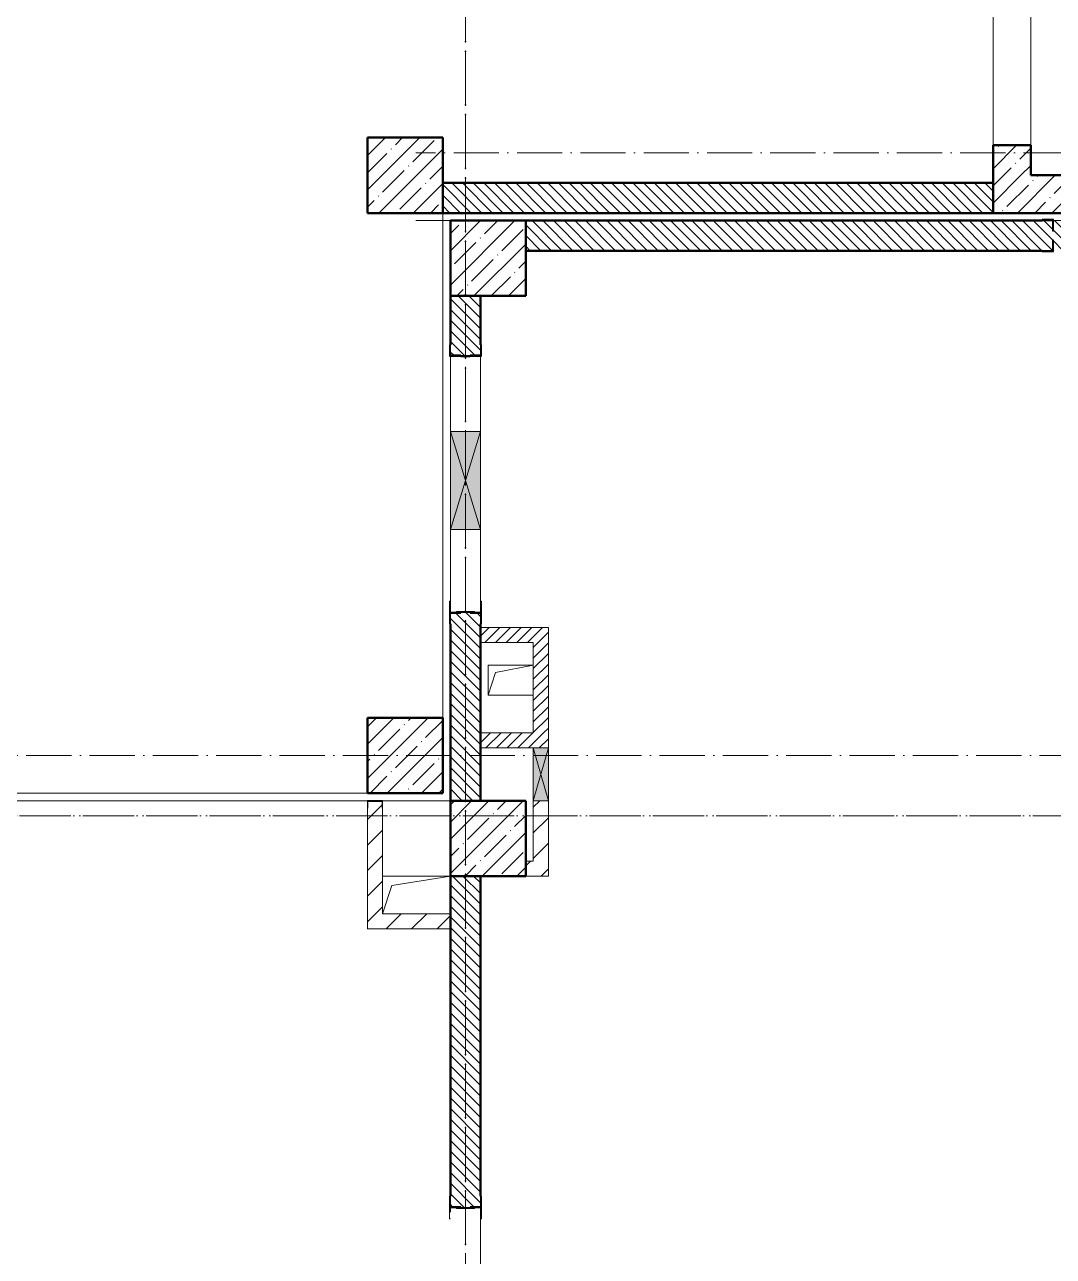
# Model space of a CAD drawing. Header units: millimetres. Extents: x -213536 to 1564669, y 70501 to 942238.
# Drawn here: x 634708 to 641533, y 611452 to 619625 of the extents above; entities that cross this region are included whole.
import ezdxf

# ---------------------------------------------------------------- set-up
doc = ezdxf.new("R2010")
doc.units = ezdxf.units.MM
doc.linetypes.add('50_200_ШТРИХ_1Т_ш5_п1_п1_', pattern=[700, 500, -100, 0, -100])
for name, color, linetype, lineweight in [('3.1) ЖБ окна 1.2 м', 102, 'Continuous', 30), ('A-DETL-GENF-OTLN', 7, 'Continuous', 9), ('A-FLOR-____-OTLN', 7, 'Continuous', 9), ('A-GENM-____-MCUT', 7, 'Continuous', 25), ('A-GENM-____-OTLN', 7, 'Continuous', 9), ('A-GENM-____-OTLN-1', 7, 'Continuous', 25), ('A-GLAZ-____-OTLN', 7, 'Continuous', 9), ('A-WALL-____-MCUT', 7, 'Continuous', 13), ('A-WALL-____-MCUT-1', 7, 'Continuous', 9), ('A-WALL-____-MCUT-2', 7, 'Continuous', 50), ('A-WALL-____-OTLN', 7, 'Continuous', 9), ('A-WALL-____-PATT-1', 7, 'Continuous', 9), ('A-WALL-FNSH-MCUT-1', 7, 'Continuous', 9), ('I-WALL-____-OTLN', 7, 'Continuous', 9), ('S-COLS-____-MCUT', 7, 'Continuous', 50), ('S-COLS-____-OTLN', 7, 'Continuous', 9), ('S-GRID-____-OTLN-1', 7, '50_200_ШТРИХ_1Т_ш5_п1_п1_', 9)]:
    doc.layers.add(name, color=color, linetype=linetype, lineweight=lineweight)
pattern_1 = [(135, (544282.637, 571544.04), (-35.35534, -35.35534), [])]
pattern_2 = [(45, (-93500, -46531.04), (-114.04925, 114.04925), []), (45, (-93385.95, -46531.04), (-114.04925, 114.04925), [201.613, -40.323, 3.353, -36.97])]
pattern_3 = [(45, (-93500, -42681.04), (-114.04925, 114.04925), []), (45, (-93385.95, -42681.04), (-114.04925, 114.04925), [201.613, -40.323, 3.353, -36.97])]
pattern_4 = [(45, (-92950, -43231.04), (-114.04925, 114.04925), []), (45, (-92835.95, -43231.04), (-114.04925, 114.04925), [201.613, -40.323, 3.353, -36.97])]
pattern_5 = [(45, (-92950, -47081.04), (-114.04925, 114.04925), []), (45, (-92835.95, -47081.04), (-114.04925, 114.04925), [201.613, -40.323, 3.353, -36.97])]
pattern_6 = [(45, (544282.64, 571544.04), (-84.85281, 84.85281), [])]
pattern_7 = [(45, (544282.637, 571544.04), (-35.35534, 35.35534), [])]
pattern_8 = [(45, (544282.64, 571544.04), (-114.04925, 114.04925), []), (45, (544396.69, 571544.04), (-114.04925, 114.04925), [201.612, -40.322, 3.353, -36.97])]
pattern_9 = [(135, (544282.637, 571544.04), (-35.35534, -35.35534), [])]
pattern_10 = [(45, (544282.64, 571544.04), (-84.85281, 84.85281), [])]
pattern_11 = [(45, (544282.637, 571544.04), (-35.35534, 35.35534), [])]

# ---------------------------------------------------------------- blocks, each defined once
blk = doc.blocks.new('BSC_Колонна _Прямоугольная - 500х500-V116-АР1_План отверстий 2 этажа в осях 1-64_Ю-ЯЯ')
at = {"layer": 'S-COLS-____-OTLN'}
h = blk.add_hatch(dxfattribs=at)
h.set_pattern_fill('FP_129', color=256, style=0, pattern_type=2)
h.set_pattern_definition(pattern_2)
h.paths.add_polyline_path([(-250, -250), (250, -250), (250, 250), (-250, 250)], flags=0)
at = {"layer": 'S-COLS-____-MCUT'}
for p, q in [((250, 250), (-250, 250)), ((-250, 250), (-250, -250)), ((250, -250), (250, 250)), ((-250, -250), (250, -250))]:
    blk.add_line(p, q, dxfattribs=at)
blk = doc.blocks.new('BSC_Колонна _Прямоугольная - 500х500-V118-АР1_План отверстий 2 этажа в осях 1-64_Ю-ЯЯ')
at = {"layer": 'S-COLS-____-OTLN'}
h = blk.add_hatch(dxfattribs=at)
h.set_pattern_fill('FP_131', color=256, style=0, pattern_type=2)
h.set_pattern_definition(pattern_3)
h.paths.add_polyline_path([(-250, -250), (250, -250), (250, 250), (-250, 250), (-250, 13.8)], flags=0)
at = {"layer": 'S-COLS-____-MCUT'}
for p, q in [((250, 250), (-250, 250)), ((-250, 250), (-250, -250)), ((250, -250), (250, 250)), ((-250, -250), (250, -250))]:
    blk.add_line(p, q, dxfattribs=at)
blk = doc.blocks.new('BSC_Колонна _Прямоугольная - 500х500-V123-АР1_План отверстий 2 этажа в осях 1-64_Ю-ЯЯ')
at = {"layer": 'S-COLS-____-OTLN'}
h = blk.add_hatch(dxfattribs=at)
h.set_pattern_fill('FP_136', color=256, style=0, pattern_type=2)
h.set_pattern_definition(pattern_4)
h.paths.add_polyline_path([(-250, -250), (250, -250), (250, 250), (-250, 250)], flags=0)
at = {"layer": 'S-COLS-____-MCUT'}
for p, q in [((250, 250), (-250, 250)), ((-250, 250), (-250, -250)), ((250, -250), (250, 250)), ((-250, -250), (250, -250))]:
    blk.add_line(p, q, dxfattribs=at)
blk = doc.blocks.new('BSC_Колонна _Прямоугольная - 500х500-V124-АР1_План отверстий 2 этажа в осях 1-64_Ю-ЯЯ')
at = {"layer": 'S-COLS-____-OTLN'}
h = blk.add_hatch(dxfattribs=at)
h.set_pattern_fill('FP_137', color=256, style=0, pattern_type=2)
h.set_pattern_definition(pattern_5)
h.paths.add_polyline_path([(-250, -250), (250, -250), (250, 250), (-250, 250)], flags=0)
at = {"layer": 'S-COLS-____-MCUT'}
for p, q in [((250, 250), (-250, 250)), ((-250, 250), (-250, -250)), ((250, -250), (250, 250)), ((-250, -250), (250, -250))]:
    blk.add_line(p, q, dxfattribs=at)
blk = doc.blocks.new('Фахверк_СКБ_Уголок - 200_3550-28267367-АР1_План отверстий 2 этажа в осях 1-64_Ю-ЯЯ')
at = {"layer": 'A-GENM-____-MCUT'}
for p, q in [((200, 156), (125, 156)), ((125, 156), (125, 81)), ((131, 81), (131, 150)), ((131, 150), (200, 150)), ((200, 150), (200, 156)), ((125, 81), (131, 81)), ((131, 19), (125, 19)), ((125, 19), (125, -56)), ((131, -50), (131, 19)), ((125, -56), (200, -56)), ((200, -50), (131, -50)), ((200, -56), (200, -50))]:
    blk.add_line(p, q, dxfattribs=at)
blk = doc.blocks.new('Фахверк_СКБ_Уголок - 200_3960-28268576-АР1_План отверстий 2 этажа в осях 1-64_Ю-ЯЯ')
at = {"layer": 'A-GENM-____-MCUT'}
for p, q in [((200, 156), (125, 156)), ((125, 156), (125, 81)), ((131, 81), (131, 150)), ((131, 150), (200, 150)), ((200, 150), (200, 156)), ((125, 81), (131, 81)), ((131, 19), (125, 19)), ((125, 19), (125, -56)), ((131, -50), (131, 19)), ((125, -56), (200, -56)), ((200, -50), (131, -50)), ((200, -56), (200, -50))]:
    blk.add_line(p, q, dxfattribs=at)
blk = doc.blocks.new('154_Стойка_СКБ_Уголок - СМ-2480_200-28346303-АР1_План отверстий 2 этажа в осях 1-64_Ю-ЯЯ')
at = {"layer": 'A-GENM-____-MCUT'}
for p, q in [((125, 156), (125, 81)), ((200, 156), (125, 156)), ((131, 81), (131, 150)), ((131, 150), (200, 150)), ((200, 150), (200, 156)), ((125, 81), (131, 81)), ((131, 19), (125, 19)), ((125, 19), (125, -56)), ((131, -50), (131, 19)), ((125, -56), (200, -56)), ((200, -50), (131, -50)), ((200, -56), (200, -50))]:
    blk.add_line(p, q, dxfattribs=at)
blk = doc.blocks.new('Стойка_Влож_Полоса боковая - Полоса-V150-АР1_План отверстий 2 этажа в осях 1-64_Ю-ЯЯ')
at = {"layer": 'A-GENM-____-OTLN'}
for p, q in [((-5, 60), (0, 60)), ((-5, -60), (-5, 60)), ((0, 31), (0, -31)), ((0, -60), (-5, -60))]:
    blk.add_line(p, q, dxfattribs=at)
blk = doc.blocks.new('Стойка_Влож_Уголок_Опорный - Уголок-28213941-АР1_План отверстий 2 этажа в осях 1-64_Ю-ЯЯ')
at = {"layer": 'A-GENM-____-OTLN'}
for p, q in [((-212, -6), (-212, 0)), ((0, 0), (0, -6)), ((-212, -75), (-212, -6)), ((-212, -6), (-206, -6)), ((-212, -75), (-206, -75)), ((-6, -6), (0, -6)), ((-6, -75), (0, -75)), ((0, -6), (0, -75))]:
    blk.add_line(p, q, dxfattribs=at)
blk = doc.blocks.new('154_Фахверк_СКБ_Швеллер - Тип_100_3960-28318856-АР1_План отверстий 2 этажа в осях 1-64_Ю-ЯЯ')
at = {"layer": 'A-GENM-____-MCUT'}
for p, q in [((175, 50), (125, 50)), ((125, 50), (125, -50)), ((128, 47), (175, 47)), ((128, -47), (128, 47)), ((175, 47), (175, 50)), ((125, -50), (175, -50)), ((175, -47), (128, -47)), ((175, -50), (175, -47))]:
    blk.add_line(p, q, dxfattribs=at)
blk = doc.blocks.new('AR_Отверстие прямоугольное _в плите_ - AR_Отверстие прямоугольное _в плите_-V160-АР1_План отверстий 2 этажа в осях 1-64_Ю-ЯЯ')
at = {"layer": 'A-GENM-____-OTLN'}
for p, q in [((150, 100), (-150, 100)), ((-150, 100), (-150, -100)), ((-100, 50), (150, 100)), ((-150, -100), (-100, 50)), ((-150, -100), (150, -100))]:
    blk.add_line(p, q, dxfattribs=at)
blk = doc.blocks.new('AR_Отверстие прямоугольное _в плите_ - AR_Отверстие прямоугольное _в плите_-30552830-АР1_План отверстий 2 этажа в осях 1-64_Ю-ЯЯ')
at = {"layer": 'A-GENM-____-OTLN'}
for p, q in [((225, 125), (-225, 125)), ((-162.5, 62.5), (225, 125)), ((-225, -125), (-162.5, 62.5))]:
    blk.add_line(p, q, dxfattribs=at)
blk = doc.blocks.new('AR_Отверстие прямоугольное _в стене_ - AR_Отверстие прямоугольное _в стене__ОВ-36845443-АР1_План отверстий 2 этажа в осях 1-64_Ю-ЯЯ')
at = {"layer": 'A-GLAZ-____-OTLN'}
blk.add_hatch(color=256, dxfattribs=at).paths.add_polyline_path([(325, 100), (-325, 100), (-325, -100), (325, -100)], flags=0)
at = {"layer": 'A-DETL-GENF-OTLN'}
for p, q in [((-325, -100), (-325, 100)), ((-325, 100), (325, 100)), ((325, 100), (-325, -100)), ((-325, 100), (325, -100)), ((325, 100), (-325, 100)), ((-325, 100), (-325, -100)), ((325, 100), (325, -100)), ((325, -100), (325, 100)), ((325, -100), (-325, -100)), ((-325, -100), (325, -100))]:
    blk.add_line(p, q, dxfattribs=at)
blk = doc.blocks.new('AR_Отверстие прямоугольное _в стене_ - AR_Отверстие прямоугольное _в стене__ОВ-36848105-АР1_План отверстий 2 этажа в осях 1-64_Ю-ЯЯ')
at = {"layer": 'A-GLAZ-____-OTLN'}
blk.add_hatch(color=256, dxfattribs=at).paths.add_polyline_path([(-175, -50), (175, -50), (175, 50), (-175, 50)], flags=0)
at = {"layer": 'A-DETL-GENF-OTLN'}
for p, q in [((-175, -50), (-175, 50)), ((-175, 50), (175, 50)), ((175, 50), (-175, -50)), ((-175, 50), (175, -50)), ((175, 50), (-175, 50)), ((-175, 50), (-175, -50)), ((175, 50), (175, -50)), ((175, -50), (175, 50)), ((175, -50), (-175, -50)), ((-175, -50), (175, -50))]:
    blk.add_line(p, q, dxfattribs=at)
blk = doc.blocks.new('BSC_Колонна _Прямоугольная - 500х500-V120-АР1_План отверстий 2 этажа в осях 1-64_А-ГГ')
at = {"layer": 'S-COLS-____-OTLN'}
h = blk.add_hatch(dxfattribs=at)
h.set_pattern_fill('FP_150', color=256, style=0, pattern_type=2)
h.set_pattern_definition(pattern_2)
h.paths.add_polyline_path([(-250, -250), (250, -250), (250, 250), (-250, 250)], flags=0)
at = {"layer": 'S-COLS-____-MCUT'}
for p, q in [((250, 250), (-250, 250)), ((-250, 250), (-250, -250)), ((250, -250), (250, 250)), ((-250, -250), (250, -250))]:
    blk.add_line(p, q, dxfattribs=at)
blk = doc.blocks.new('BSC_Колонна _Прямоугольная - 500х500-V122-АР1_План отверстий 2 этажа в осях 1-64_А-ГГ')
at = {"layer": 'S-COLS-____-OTLN'}
h = blk.add_hatch(dxfattribs=at)
h.set_pattern_fill('FP_152', color=256, style=0, pattern_type=2)
h.set_pattern_definition(pattern_3)
h.paths.add_polyline_path([(-250, -250), (250, -250), (250, 250), (-250, 250)], flags=0)
at = {"layer": 'S-COLS-____-MCUT'}
for p, q in [((250, 250), (-250, 250)), ((-250, 250), (-250, -250)), ((250, -250), (250, 250)), ((-250, -250), (250, -250))]:
    blk.add_line(p, q, dxfattribs=at)
blk = doc.blocks.new('BSC_Колонна _Прямоугольная - 500х500-V127-АР1_План отверстий 2 этажа в осях 1-64_А-ГГ')
at = {"layer": 'S-COLS-____-OTLN'}
h = blk.add_hatch(dxfattribs=at)
h.set_pattern_fill('FP_157', color=256, style=0, pattern_type=2)
h.set_pattern_definition(pattern_4)
h.paths.add_polyline_path([(-250, -250), (250, -250), (250, 250), (-250, 250)], flags=0)
at = {"layer": 'S-COLS-____-MCUT'}
for p, q in [((250, 250), (-250, 250)), ((-250, 250), (-250, -250)), ((250, -250), (250, 250)), ((-250, -250), (250, -250))]:
    blk.add_line(p, q, dxfattribs=at)
blk = doc.blocks.new('BSC_Колонна _Прямоугольная - 500х500-V128-АР1_План отверстий 2 этажа в осях 1-64_А-ГГ')
at = {"layer": 'S-COLS-____-OTLN'}
h = blk.add_hatch(dxfattribs=at)
h.set_pattern_fill('FP_158', color=256, style=0, pattern_type=2)
h.set_pattern_definition(pattern_5)
h.paths.add_polyline_path([(-250, -250), (250, -250), (250, 250), (-250, 250)], flags=0)
at = {"layer": 'S-COLS-____-MCUT'}
for p, q in [((250, 250), (-250, 250)), ((-250, 250), (-250, -250)), ((250, -250), (250, 250)), ((-250, -250), (250, -250))]:
    blk.add_line(p, q, dxfattribs=at)
blk = doc.blocks.new('Фахверк_СКБ_Уголок - 200_3550-28267367-АР1_План отверстий 2 этажа в осях 1-64_А-ГГ')
at = {"layer": 'A-GENM-____-MCUT'}
for p, q in [((200, 156), (125, 156)), ((125, 156), (125, 81)), ((131, 81), (131, 150)), ((131, 150), (200, 150)), ((200, 150), (200, 156)), ((125, 81), (131, 81)), ((131, 19), (125, 19)), ((125, 19), (125, -56)), ((131, -50), (131, 19)), ((125, -56), (200, -56)), ((200, -50), (131, -50)), ((200, -56), (200, -50))]:
    blk.add_line(p, q, dxfattribs=at)
blk = doc.blocks.new('Фахверк_СКБ_Уголок - 200_3960-28268576-АР1_План отверстий 2 этажа в осях 1-64_А-ГГ')
at = {"layer": 'A-GENM-____-MCUT'}
for p, q in [((200, 156), (125, 156)), ((125, 156), (125, 81)), ((131, 81), (131, 150)), ((131, 150), (200, 150)), ((200, 150), (200, 156)), ((125, 81), (131, 81)), ((131, 19), (125, 19)), ((125, 19), (125, -56)), ((131, -50), (131, 19)), ((125, -56), (200, -56)), ((200, -50), (131, -50)), ((200, -56), (200, -50))]:
    blk.add_line(p, q, dxfattribs=at)
blk = doc.blocks.new('154_Стойка_СКБ_Уголок - СМ-2480_200-28346303-АР1_План отверстий 2 этажа в осях 1-64_А-ГГ')
at = {"layer": 'A-GENM-____-MCUT'}
for p, q in [((125, 156), (125, 81)), ((200, 156), (125, 156)), ((131, 81), (131, 150)), ((131, 150), (200, 150)), ((200, 150), (200, 156)), ((125, 81), (131, 81)), ((131, 19), (125, 19)), ((125, 19), (125, -56)), ((131, -50), (131, 19)), ((125, -56), (200, -56)), ((200, -50), (131, -50)), ((200, -56), (200, -50))]:
    blk.add_line(p, q, dxfattribs=at)
blk = doc.blocks.new('Стойка_Влож_Полоса боковая - Полоса-28213942-АР1_План отверстий 2 этажа в осях 1-64_А-ГГ')
at = {"layer": 'A-GENM-____-OTLN'}
for p, q in [((-5, 60), (0, 60)), ((-5, -60), (-5, 60)), ((0, 31), (0, -31)), ((0, -60), (-5, -60))]:
    blk.add_line(p, q, dxfattribs=at)
blk = doc.blocks.new('Стойка_Влож_Уголок_Опорный - Уголок-28213941-АР1_План отверстий 2 этажа в осях 1-64_А-ГГ')
at = {"layer": 'A-GENM-____-OTLN'}
for p, q in [((-212, -6), (-212, 0)), ((0, 0), (0, -6)), ((-212, -75), (-212, -6)), ((-212, -6), (-206, -6)), ((-212, -75), (-206, -75)), ((-6, -6), (0, -6)), ((-6, -75), (0, -75)), ((0, -6), (0, -75))]:
    blk.add_line(p, q, dxfattribs=at)
blk = doc.blocks.new('154_Фахверк_СКБ_Швеллер - Тип_100_3960-28318856-АР1_План отверстий 2 этажа в осях 1-64_А-ГГ')
at = {"layer": 'A-GENM-____-MCUT'}
for p, q in [((175, 50), (125, 50)), ((125, 50), (125, -50)), ((128, 47), (175, 47)), ((128, -47), (128, 47)), ((175, 47), (175, 50)), ((125, -50), (175, -50)), ((175, -47), (128, -47)), ((175, -50), (175, -47))]:
    blk.add_line(p, q, dxfattribs=at)
blk = doc.blocks.new('AR_Отверстие прямоугольное _в плите_ - AR_Отверстие прямоугольное _в плите_-30423629-АР1_План отверстий 2 этажа в осях 1-64_А-ГГ')
at = {"layer": 'A-GENM-____-OTLN'}
for p, q in [((150, 100), (-150, 100)), ((-150, 100), (-150, -100)), ((-100, 50), (150, 100)), ((-150, -100), (-100, 50)), ((-150, -100), (150, -100))]:
    blk.add_line(p, q, dxfattribs=at)
blk = doc.blocks.new('AR_Отверстие прямоугольное _в плите_ - AR_Отверстие прямоугольное _в плите_-30552830-АР1_План отверстий 2 этажа в осях 1-64_А-ГГ')
at = {"layer": 'A-GENM-____-OTLN'}
for p, q in [((225, 125), (-225, 125)), ((-162.5, 62.5), (225, 125)), ((-225, -125), (-162.5, 62.5))]:
    blk.add_line(p, q, dxfattribs=at)
blk = doc.blocks.new('AR_Отверстие прямоугольное _в стене_ - AR_Отверстие прямоугольное _в стене__ОВ-36845443-АР1_План отверстий 2 этажа в осях 1-64_А-ГГ')
at = {"layer": 'A-GLAZ-____-OTLN'}
blk.add_hatch(color=256, dxfattribs=at).paths.add_polyline_path([(325, 100), (-325, 100), (-325, -100), (325, -100)], flags=0)
at = {"layer": 'A-DETL-GENF-OTLN'}
for p, q in [((-325, -100), (-325, 100)), ((-325, 100), (325, 100)), ((325, 100), (-325, -100)), ((-325, 100), (325, -100)), ((325, 100), (-325, 100)), ((-325, 100), (-325, -100)), ((325, 100), (325, -100)), ((325, -100), (325, 100)), ((325, -100), (-325, -100)), ((-325, -100), (325, -100))]:
    blk.add_line(p, q, dxfattribs=at)
blk = doc.blocks.new('AR_Отверстие прямоугольное _в стене_ - AR_Отверстие прямоугольное _в стене__ОВ-36848105-АР1_План отверстий 2 этажа в осях 1-64_А-ГГ')
at = {"layer": 'A-GLAZ-____-OTLN'}
blk.add_hatch(color=256, dxfattribs=at).paths.add_polyline_path([(-175, -50), (175, -50), (175, 50), (-175, 50)], flags=0)
at = {"layer": 'A-DETL-GENF-OTLN'}
for p, q in [((-175, -50), (-175, 50)), ((-175, 50), (175, 50)), ((175, 50), (-175, -50)), ((-175, 50), (175, -50)), ((175, 50), (-175, 50)), ((-175, 50), (-175, -50)), ((175, 50), (175, -50)), ((175, -50), (175, 50)), ((175, -50), (-175, -50)), ((-175, -50), (175, -50))]:
    blk.add_line(p, q, dxfattribs=at)
blk = doc.blocks.new('2этаж')
at = {"layer": 'S-GRID-____-OTLN-1', "color": 251, "ltscale": 0.6, "true_color": 0x636466}
for p, q in [((77758.3, 498997), (77758.3, 549908.8)), ((77758.3, 454533.3), (77758.3, 508896.9)), ((88482.7, 506247), (77429.6, 506247)), ((88482.7, 506247), (77429.6, 506247)), ((77429.6, 505797), (88322.4, 505797)), ((77429.6, 505797), (88322.4, 505797)), ((58880.7, 502247), (88334.7, 502247)), ((58880.7, 502247), (88334.7, 502247)), ((51735.1, 501847), (88482.7, 501847)), ((53374.4, 501847), (88482.7, 501847))]:
    blk.add_line(p, q, dxfattribs=at)

msp = doc.modelspace()

# ---------------------------------------------------------------- hatches: boundary and pattern name
at = {"layer": 'A-WALL-____-PATT-1'}
h = msp.add_hatch(dxfattribs=at)
h.set_pattern_fill('FP_13', color=256, style=0, pattern_type=2)
h.set_pattern_definition(pattern_8)
h.paths.add_polyline_path([(641382.6, 618625.1), (641382.6, 618825.1), (641132.6, 618825.1), (641132.6, 618625.1)], flags=0)
h.paths.add_polyline_path([(641132.6, 620425.1), (641382.6, 620425.1), (641382.6, 621275.1), (641132.6, 621275.1)], flags=0)
h = msp.add_hatch(dxfattribs=at)
h.set_pattern_fill('FP_6', color=256, style=0, pattern_type=2)
h.set_pattern_definition(pattern_1)
h.paths.add_polyline_path([(641132.6, 618375.1), (641132.6, 618575.1), (637482.6, 618575.1), (637482.6, 618375.1), (639712.5, 618375.1)], flags=0)
h = msp.add_hatch(dxfattribs=at)
h.set_pattern_fill('FP_6', color=256, style=0, pattern_type=2)
h.set_pattern_definition(pattern_9)
h.paths.add_polyline_path([(641132.6, 618375.1), (641132.6, 618575.1), (637482.6, 618575.1), (637482.6, 618375.1), (639712, 618375.1)], flags=0)
h = msp.add_hatch(dxfattribs=at)
h.set_pattern_fill('FP_13', color=256, style=0, pattern_type=2)
h.set_pattern_definition(pattern_8)
h.paths.add_polyline_path([(645532.6, 618375.1), (645532.6, 618625.1), (641132.6, 618625.1), (641132.6, 618375.1), (645015, 618375.1)], flags=0)
h = msp.add_hatch(dxfattribs=at)
h.set_pattern_fill('FP_25', color=256, style=0, pattern_type=2)
h.set_pattern_definition([(45, (544282.64, 571544.04), (-114.04925, 114.04925), []), (45, (544396.69, 571544.04), (-114.04925, 114.04925), [201.612, -40.322, 3.353, -36.97])])
h.paths.add_polyline_path([(645532.6, 618375.1), (645532.6, 618625.1), (641132.6, 618625.1), (641132.6, 618375.1), (645014.4, 618375.1)], flags=0)
h = msp.add_hatch(dxfattribs=at)
h.set_pattern_fill('FP_6', color=256, style=0, pattern_type=2)
h.set_pattern_definition(pattern_1)
h.paths.add_polyline_path([(645032.6, 618125.1), (645032.6, 618325.1), (641532.6, 618325.1), (641532.6, 618256.1), (641526.6, 618256.1), (641526.6, 618325.1), (638032.6, 618325.1), (638032.6, 618125.1), (641526.6, 618125.1), (641526.6, 618194.1), (641532.6, 618194.1), (641532.6, 618125.1), (645015, 618125.1)], flags=0)
h = msp.add_hatch(dxfattribs=at)
h.set_pattern_fill('FP_6', color=256, style=0, pattern_type=2)
h.set_pattern_definition(pattern_9)
h.paths.add_polyline_path([(645032.6, 618125.1), (645032.6, 618325.1), (641532.6, 618325.1), (641532.6, 618256.1), (641526.6, 618256.1), (641526.6, 618325.1), (638032.6, 618325.1), (638032.6, 618125.1), (641526.6, 618125.1), (641526.6, 618194.1), (641532.6, 618194.1), (641532.6, 618125.1), (645014.4, 618125.1)], flags=0)
h = msp.add_hatch(dxfattribs=at)
h.set_pattern_fill('FP_6', color=256, style=0, pattern_type=2)
h.set_pattern_definition(pattern_1)
h.paths.add_polyline_path([(637572.6, 614475.1), (637732.6, 614475.1), (637731.7, 615719.1), (637663.6, 615719.1), (637663.6, 615725.1), (637601.6, 615725.1), (637601.6, 615719.1), (637532.6, 615719.1), (637532.6, 614475.1)], flags=0)
h.paths.add_polyline_path([(637663.6, 617425.1), (637663.6, 617431.1), (637732.6, 617431.1), (637732.6, 617825.1), (637532.6, 617825.1), (637532.6, 617431.1), (637601.6, 617431.1), (637601.6, 617425.1)], flags=0)
h = msp.add_hatch(dxfattribs=at)
h.set_pattern_fill('FP_6', color=256, style=0, pattern_type=2)
h.set_pattern_definition(pattern_9)
h.paths.add_polyline_path([(637532.6, 614475.1), (637732.6, 614475.1), (637731.7, 615719.1), (637663.6, 615719.1), (637663.6, 615725.1), (637601.6, 615725.1), (637601.6, 615719.1), (637532.6, 615719.1), (637532.6, 615279.6)], flags=0)
h.paths.add_polyline_path([(637663.6, 617425.1), (637663.6, 617431.1), (637732.6, 617431.1), (637732.6, 617825.1), (637532.6, 617825.1), (637532.6, 617431.1), (637601.6, 617431.1), (637601.6, 617425.1)], flags=0)
h = msp.add_hatch(dxfattribs=at)
h.set_pattern_fill('FP_5', color=256, style=0, pattern_type=2)
h.set_pattern_definition(pattern_7)
h.paths.add_polyline_path([(638182.6, 615525.1), (638182.6, 615625.1), (637732.6, 615625.1), (637732.6, 615525.1), (638082.6, 615525.1)], flags=0)
h = msp.add_hatch(dxfattribs=at)
h.set_pattern_fill('FP_5', color=256, style=0, pattern_type=2)
h.set_pattern_definition(pattern_11)
h.paths.add_polyline_path([(638182.6, 615525.1), (638182.6, 615625.1), (637732.6, 615625.1), (637732.6, 615525.1), (638082.6, 615525.1)], flags=0)
h = msp.add_hatch(dxfattribs=at)
h.set_pattern_fill('FP_5', color=256, style=0, pattern_type=2)
h.set_pattern_definition(pattern_7)
h.paths.add_polyline_path([(638182.6, 614925.1), (638182.6, 615525.1), (638082.6, 615525.1), (638082.6, 614925.1)], flags=0)
h = msp.add_hatch(dxfattribs=at)
h.set_pattern_fill('FP_5', color=256, style=0, pattern_type=2)
h.set_pattern_definition(pattern_11)
h.paths.add_polyline_path([(638182.6, 614925.1), (638182.6, 615525.1), (638082.6, 615525.1), (638082.6, 614925.1)], flags=0)
h = msp.add_hatch(dxfattribs=at)
h.set_pattern_fill('FP_5', color=256, style=0, pattern_type=2)
h.set_pattern_definition(pattern_7)
h.paths.add_polyline_path([(638182.6, 614825.1), (638182.6, 614925.1), (637732.6, 614925.1), (637732.6, 614825.1), (638082.6, 614825.1)], flags=0)
h = msp.add_hatch(dxfattribs=at)
h.set_pattern_fill('FP_5', color=256, style=0, pattern_type=2)
h.set_pattern_definition(pattern_11)
h.paths.add_polyline_path([(638182.6, 614825.1), (638182.6, 614925.1), (637732.6, 614925.1), (637732.6, 614825.1), (638082.6, 614825.1)], flags=0)
h = msp.add_hatch(dxfattribs=at)
h.set_pattern_fill('FP_4', color=256, style=0, pattern_type=2)
h.set_pattern_definition(pattern_6)
h.paths.add_polyline_path([(638182.6, 614075.1), (638182.6, 614475.1), (638082.6, 614475.1), (638082.6, 614075.1)], flags=0)
h = msp.add_hatch(dxfattribs=at)
h.set_pattern_fill('FP_4', color=256, style=0, pattern_type=2)
h.set_pattern_definition(pattern_10)
h.paths.add_polyline_path([(638182.6, 614075.1), (638182.6, 614475.1), (638082.6, 614475.1), (638082.6, 614075.1)], flags=0)
h = msp.add_hatch(dxfattribs=at)
h.set_pattern_fill('FP_4', color=256, style=0, pattern_type=2)
h.set_pattern_definition(pattern_6)
h.paths.add_polyline_path([(637082.6, 613625.1), (637082.6, 614425.1), (637079.6, 614425.1), (637079.6, 614472.1), (636985.6, 614472.1), (636985.6, 614425.1), (636982.6, 614425.1), (636982.6, 613625.1)], flags=0)
h = msp.add_hatch(dxfattribs=at)
h.set_pattern_fill('FP_4', color=256, style=0, pattern_type=2)
h.set_pattern_definition(pattern_10)
h.paths.add_polyline_path([(637082.6, 613625.1), (637082.6, 614425.1), (637079.6, 614425.1), (637079.6, 614472.1), (636985.6, 614472.1), (636985.6, 614425.1), (636982.6, 614425.1), (636982.6, 613625.1)], flags=0)
h = msp.add_hatch(dxfattribs=at)
h.set_pattern_fill('FP_4', color=256, style=0, pattern_type=2)
h.set_pattern_definition(pattern_6)
h.paths.add_polyline_path([(638182.6, 613975.1), (638182.6, 614075.1), (638032.6, 614075.1), (638032.6, 613975.1)], flags=0)
h = msp.add_hatch(dxfattribs=at)
h.set_pattern_fill('FP_4', color=256, style=0, pattern_type=2)
h.set_pattern_definition(pattern_10)
h.paths.add_polyline_path([(638182.6, 613975.1), (638182.6, 614075.1), (638032.6, 614075.1), (638032.6, 613975.1)], flags=0)
h = msp.add_hatch(dxfattribs=at)
h.set_pattern_fill('FP_6', color=256, style=0, pattern_type=2)
h.set_pattern_definition(pattern_1)
h.paths.add_polyline_path([(637532.6, 613025.1), (637732.6, 613025.1), (637732.6, 613975.1), (637532.6, 613975.1)], flags=0)
h = msp.add_hatch(dxfattribs=at)
h.set_pattern_fill('FP_6', color=256, style=0, pattern_type=2)
h.set_pattern_definition(pattern_9)
h.paths.add_polyline_path([(637532.6, 609125.1), (637732.6, 609125.1), (637732.6, 609600.1), (637532.6, 609600.1)], flags=0)
h.paths.add_polyline_path([(637732.6, 610000.1), (637732.6, 610869.1), (637663.6, 610869.1), (637663.6, 610875.1), (637601.6, 610875.1), (637601.6, 610869.1), (637532.6, 610869.1), (637532.6, 610000.1), (637645.5, 610000.1)], flags=0)
h.paths.add_polyline_path([(637601.6, 611775.1), (637663.6, 611775.1), (637663.6, 611781.1), (637732.6, 611781.1), (637732.6, 613975.1), (637532.6, 613975.1), (637532.6, 611781.1), (637601.6, 611781.1)], flags=0)
h = msp.add_hatch(dxfattribs=at)
h.set_pattern_fill('FP_4', color=256, style=0, pattern_type=2)
h.set_pattern_definition(pattern_6)
h.paths.add_polyline_path([(637532.6, 613625.1), (637532.6, 613725.1), (637082.6, 613725.1), (637082.6, 613625.1)], flags=0)
h = msp.add_hatch(dxfattribs=at)
h.set_pattern_fill('FP_4', color=256, style=0, pattern_type=2)
h.set_pattern_definition(pattern_10)
h.paths.add_polyline_path([(637532.6, 613625.1), (637532.6, 613725.1), (637082.6, 613725.1), (637082.6, 613625.1)], flags=0)

# ---------------------------------------------------------------- linework, layer by layer
at = {"layer": 'A-FLOR-____-OTLN'}
for p, q in [((637482.6, 615025.1), (637482.6, 618375.1)), ((637482.6, 615025.1), (637482.6, 618375.1)), ((637782.6, 615375.1), (638082.6, 615375.1)), ((637782.6, 615175.1), (637782.6, 615375.1)), ((637782.6, 615375.1), (638082.6, 615375.1)), ((637782.6, 615175.1), (637782.6, 615375.1)), ((638082.6, 615175.1), (637782.6, 615175.1)), ((638082.6, 615175.1), (637782.6, 615175.1)), ((633532.6, 614525.1), (636982.6, 614525.1)), ((633532.6, 614525.1), (636982.6, 614525.1)), ((636982.6, 614475.1), (633532.6, 614475.1)), ((636982.6, 614475.1), (633532.6, 614475.1)), ((637532.6, 614475.1), (637082.6, 614475.1)), ((637532.6, 614475.1), (637082.6, 614475.1)), ((637082.6, 613975.1), (637532.6, 613975.1)), ((637082.6, 613975.1), (637532.6, 613975.1))]:
    msp.add_line(p, q, dxfattribs=at)
at = {"layer": 'A-WALL-____-MCUT'}
for p, q in [((641132.6, 618575.1), (637482.6, 618575.1)), ((637482.6, 618375.1), (641132.6, 618375.1)), ((641457.6, 618325.1), (638032.6, 618325.1)), ((638032.6, 618125.1), (641457.6, 618125.1)), ((637532.6, 617825.1), (637532.6, 617500.1)), ((637732.6, 617500.1), (637732.6, 617825.1)), ((637601.6, 617425.1), (637663.6, 617425.1)), ((637532.6, 615650.1), (637532.6, 614475.1)), ((637732.6, 614475.1), (637732.6, 615650.1)), ((637532.6, 613975.1), (637532.6, 613025.1)), ((637732.6, 613025.1), (637732.6, 613975.1))]:
    msp.add_line(p, q, dxfattribs=at)
at = {"layer": 'A-WALL-____-MCUT-1'}
for p, q in [((641132.6, 618825.1), (641132.6, 618375.1)), ((645532.6, 618625.1), (641382.6, 618625.1)), ((641132.6, 618375.1), (645532.6, 618375.1))]:
    msp.add_line(p, q, dxfattribs=at)
at = {"layer": 'A-WALL-____-MCUT-2'}
for p, q in [((641382.6, 618825.1), (641132.6, 618825.1)), ((641132.6, 618825.1), (641132.6, 618375.1)), ((641382.6, 618625.1), (641382.6, 618825.1)), ((641132.6, 618575.1), (637482.6, 618575.1)), ((645532.6, 618625.1), (641382.6, 618625.1)), ((637482.6, 618375.1), (641132.6, 618375.1)), ((641457.6, 618325.1), (638032.6, 618325.1)), ((641132.6, 618375.1), (645532.6, 618375.1)), ((638032.6, 618125.1), (641457.6, 618125.1)), ((637532.6, 617825.1), (637532.6, 617500.1)), ((637732.6, 617500.1), (637732.6, 617825.1)), ((637601.6, 617425.1), (637663.6, 617425.1)), ((637532.6, 615650.1), (637532.6, 614475.1)), ((637732.6, 614475.1), (637732.6, 615650.1)), ((637532.6, 613975.1), (637532.6, 611850.1)), ((637732.6, 611850.1), (637732.6, 613975.1))]:
    msp.add_line(p, q, dxfattribs=at)
at = {"layer": 'A-WALL-____-OTLN'}
for p, q in [((641132.6, 618825.1), (641132.6, 620425.1)), ((641382.6, 620425.1), (641382.6, 618825.1))]:
    msp.add_line(p, q, dxfattribs=at)
at = {"layer": 'A-WALL-FNSH-MCUT-1'}
for p, q in [((638182.6, 615625.1), (637732.6, 615625.1)), ((638182.6, 615625.1), (637732.6, 615625.1)), ((638182.6, 614825.1), (638182.6, 615625.1)), ((638182.6, 614825.1), (638182.6, 615625.1)), ((637732.6, 615525.1), (638082.6, 615525.1)), ((637732.6, 615525.1), (638082.6, 615525.1)), ((638082.6, 615525.1), (638082.6, 614925.1)), ((638082.6, 615525.1), (638082.6, 614925.1)), ((638082.6, 614925.1), (637732.6, 614925.1)), ((638082.6, 614925.1), (637732.6, 614925.1)), ((637732.6, 614825.1), (638082.6, 614825.1)), ((637732.6, 614825.1), (638082.6, 614825.1)), ((638082.6, 614475.1), (638082.6, 614075.1)), ((638082.6, 614475.1), (638082.6, 614075.1)), ((638182.6, 613975.1), (638182.6, 614475.1)), ((638182.6, 613975.1), (638182.6, 614475.1)), ((636982.6, 614425.1), (636982.6, 613625.1)), ((636982.6, 614425.1), (636982.6, 613625.1)), ((637082.6, 613725.1), (637082.6, 614425.1)), ((637082.6, 613725.1), (637082.6, 614425.1)), ((638082.6, 614075.1), (638032.6, 614075.1)), ((638082.6, 614075.1), (638032.6, 614075.1)), ((638032.6, 613975.1), (638182.6, 613975.1)), ((638032.6, 613975.1), (638182.6, 613975.1)), ((637532.6, 613725.1), (637082.6, 613725.1)), ((637532.6, 613725.1), (637082.6, 613725.1)), ((636982.6, 613625.1), (637532.6, 613625.1)), ((636982.6, 613625.1), (637532.6, 613625.1))]:
    msp.add_line(p, q, dxfattribs=at)
at = {"layer": 'I-WALL-____-OTLN'}
for p, q in [((637532.6, 616925.1), (637532.6, 617425.1)), ((637532.6, 616925.1), (637532.6, 617425.1)), ((637732.6, 617425.1), (637732.6, 616925.1)), ((637732.6, 617425.1), (637732.6, 616925.1)), ((637532.6, 615725.1), (637532.6, 616275.1)), ((637532.6, 615725.1), (637532.6, 616275.1)), ((637732.6, 616275.1), (637732.6, 615725.1)), ((637732.6, 616275.1), (637732.6, 615725.1)), ((637532.6, 611745.1), (637532.6, 611775.1)), ((637732.6, 611775.1), (637732.6, 610875.1))]:
    msp.add_line(p, q, dxfattribs=at)

# ---------------------------------------------------------------- block references
at = {"layer": '3.1) ЖБ окна 1.2 м'}
msp.add_blockref('2этаж', (559874.3, 112528.1), dxfattribs=at)
at = {"layer": 'A-GENM-____-OTLN'}
for name, p, rotation in [('Стойка_Влож_Уголок_Опорный - Уголок-28213941-АР1_План отверстий 2 этажа в осях 1-64_Ю-ЯЯ', (637526.6, 615725.1), 180), ('Стойка_Влож_Уголок_Опорный - Уголок-28213941-АР1_План отверстий 2 этажа в осях 1-64_А-ГГ', (637526.6, 615725.1), 180), ('Стойка_Влож_Полоса боковая - Полоса-V150-АР1_План отверстий 2 этажа в осях 1-64_Ю-ЯЯ', (637632.6, 615725.1), 269.9999999999999), ('Стойка_Влож_Полоса боковая - Полоса-28213942-АР1_План отверстий 2 этажа в осях 1-64_А-ГГ', (637632.6, 615725.1), 269.9999999999999), ('Стойка_Влож_Полоса боковая - Полоса-28213942-АР1_План отверстий 2 этажа в осях 1-64_А-ГГ', (637632.6, 611775.1), 89.99999999999991)]:
    msp.add_blockref(name, p, dxfattribs=dict(at, rotation=rotation))
for name, p in [('AR_Отверстие прямоугольное _в плите_ - AR_Отверстие прямоугольное _в плите_-V160-АР1_План отверстий 2 этажа в осях 1-64_Ю-ЯЯ', (637932.6, 615275.1)), ('AR_Отверстие прямоугольное _в плите_ - AR_Отверстие прямоугольное _в плите_-30423629-АР1_План отверстий 2 этажа в осях 1-64_А-ГГ', (637932.6, 615275.1)), ('AR_Отверстие прямоугольное _в плите_ - AR_Отверстие прямоугольное _в плите_-30552830-АР1_План отверстий 2 этажа в осях 1-64_Ю-ЯЯ', (637307.6, 613850.1)), ('AR_Отверстие прямоугольное _в плите_ - AR_Отверстие прямоугольное _в плите_-30552830-АР1_План отверстий 2 этажа в осях 1-64_А-ГГ', (637307.6, 613850.1)), ('Стойка_Влож_Уголок_Опорный - Уголок-28213941-АР1_План отверстий 2 этажа в осях 1-64_А-ГГ', (637738.6, 611775.1))]:
    msp.add_blockref(name, p, dxfattribs=at)
at = {"layer": 'A-GENM-____-OTLN-1'}
for name, p, rotation in [('Фахверк_СКБ_Уголок - 200_3550-28267367-АР1_План отверстий 2 этажа в осях 1-64_Ю-ЯЯ', (641657.6, 618275.1), 180), ('Фахверк_СКБ_Уголок - 200_3550-28267367-АР1_План отверстий 2 этажа в осях 1-64_А-ГГ', (641657.6, 618275.1), 180), ('Фахверк_СКБ_Уголок - 200_3960-28268576-АР1_План отверстий 2 этажа в осях 1-64_Ю-ЯЯ', (637682.6, 617300.1), 89.9999999999999), ('Фахверк_СКБ_Уголок - 200_3960-28268576-АР1_План отверстий 2 этажа в осях 1-64_А-ГГ', (637682.6, 617300.1), 89.9999999999999), ('154_Стойка_СКБ_Уголок - СМ-2480_200-28346303-АР1_План отверстий 2 этажа в осях 1-64_Ю-ЯЯ', (637582.6, 615850.1), 269.9999999999999), ('154_Стойка_СКБ_Уголок - СМ-2480_200-28346303-АР1_План отверстий 2 этажа в осях 1-64_А-ГГ', (637582.6, 615850.1), 269.9999999999999), ('154_Фахверк_СКБ_Швеллер - Тип_100_3960-28318856-АР1_План отверстий 2 этажа в осях 1-64_Ю-ЯЯ', (637032.6, 614600.1), 270), ('154_Фахверк_СКБ_Швеллер - Тип_100_3960-28318856-АР1_План отверстий 2 этажа в осях 1-64_А-ГГ', (637032.6, 614600.1), 270), ('154_Стойка_СКБ_Уголок - СМ-2480_200-28346303-АР1_План отверстий 2 этажа в осях 1-64_А-ГГ', (637682.6, 611650.1), 89.9999999999999)]:
    msp.add_blockref(name, p, dxfattribs=dict(at, rotation=rotation))
at = {"layer": 'A-GLAZ-____-OTLN'}
for name, p, rotation in [('AR_Отверстие прямоугольное _в стене_ - AR_Отверстие прямоугольное _в стене__ОВ-36845443-АР1_План отверстий 2 этажа в осях 1-64_Ю-ЯЯ', (637632.6, 616600.1), 269.9999999999999), ('AR_Отверстие прямоугольное _в стене_ - AR_Отверстие прямоугольное _в стене__ОВ-36845443-АР1_План отверстий 2 этажа в осях 1-64_А-ГГ', (637632.6, 616600.1), 269.9999999999999), ('AR_Отверстие прямоугольное _в стене_ - AR_Отверстие прямоугольное _в стене__ОВ-36848105-АР1_План отверстий 2 этажа в осях 1-64_Ю-ЯЯ', (638132.6, 614650.1), 89.99999999999659), ('AR_Отверстие прямоугольное _в стене_ - AR_Отверстие прямоугольное _в стене__ОВ-36848105-АР1_План отверстий 2 этажа в осях 1-64_А-ГГ', (638132.6, 614650.1), 89.99999999999659)]:
    msp.add_blockref(name, p, dxfattribs=dict(at, rotation=rotation))
at = {"layer": 'S-COLS-____-OTLN'}
for name, p in [('BSC_Колонна _Прямоугольная - 500х500-V124-АР1_План отверстий 2 этажа в осях 1-64_Ю-ЯЯ', (637232.6, 618625.1)), ('BSC_Колонна _Прямоугольная - 500х500-V128-АР1_План отверстий 2 этажа в осях 1-64_А-ГГ', (637232.6, 618625.1)), ('BSC_Колонна _Прямоугольная - 500х500-V116-АР1_План отверстий 2 этажа в осях 1-64_Ю-ЯЯ', (637782.6, 618075.1)), ('BSC_Колонна _Прямоугольная - 500х500-V120-АР1_План отверстий 2 этажа в осях 1-64_А-ГГ', (637782.6, 618075.1)), ('BSC_Колонна _Прямоугольная - 500х500-V123-АР1_План отверстий 2 этажа в осях 1-64_Ю-ЯЯ', (637232.6, 614775.1)), ('BSC_Колонна _Прямоугольная - 500х500-V127-АР1_План отверстий 2 этажа в осях 1-64_А-ГГ', (637232.6, 614775.1)), ('BSC_Колонна _Прямоугольная - 500х500-V118-АР1_План отверстий 2 этажа в осях 1-64_Ю-ЯЯ', (637782.6, 614225.1)), ('BSC_Колонна _Прямоугольная - 500х500-V122-АР1_План отверстий 2 этажа в осях 1-64_А-ГГ', (637782.6, 614225.1))]:
    msp.add_blockref(name, p, dxfattribs=at)

doc.saveas('drawing.dxf')
